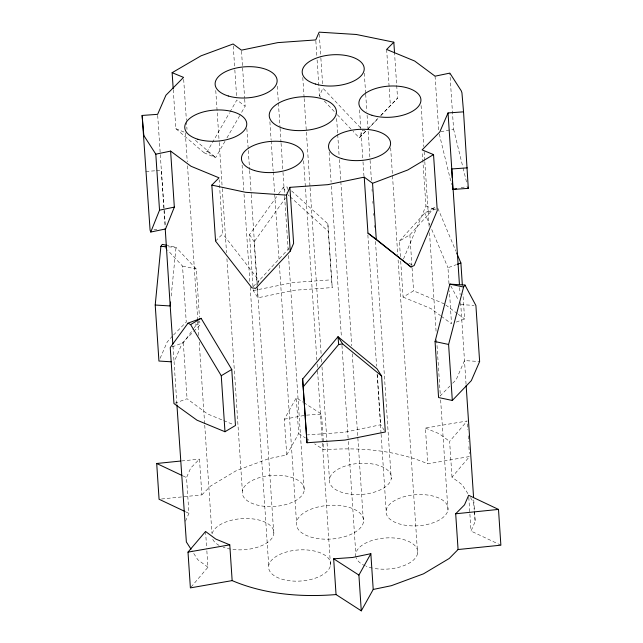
<?xml version="1.0" encoding="UTF-8"?>
<svg xmlns="http://www.w3.org/2000/svg" width="643" height="643" viewBox="0 0 643 643"><rect width="100%" height="100%" fill="white"/><g stroke="black" fill="none" stroke-linecap="round" stroke-linejoin="round"><path stroke-width="0.48" stroke-dasharray="3.21 2.41" d="M171.183 296.021L176.021 247.314L168.169 245.634M403.482 259.008L425.931 205.937L422.258 151.893M160.123 358.304L167.236 341.931L172.854 335.67M176.865 403.965L174.076 361.985L182.371 342.888L192.948 332.174M320.865 97.39L319.499 95.944L322.874 88.163L361.961 129.331M257.602 284.045L259.097 280.589L288.876 248.471M185.514 521.176L188.913 513.355L186.534 477.596L190.682 468.048L199.499 459.126L201.87 494.885L159.07 499.241M500.873 545.176L471.03 531.062L475.185 521.505L473.722 499.515M201.87 494.885L210.687 485.963L236.439 470.588L268.573 458.724L286.73 454.963L284.359 419.196L296.286 397.808L303.014 402.148M286.73 454.963L298.657 433.567L296.286 397.808M173.264 89.682L175.852 128.688L204.233 152.873L207.343 151.41L229.471 112.847M229.961 111.995L236.841 99.995L245.16 106.167L240.241 114.735M224.994 141.307L215.654 157.591L204.233 152.873M226.963 137.875L239.751 115.595M252.98 286.585L249.524 234.574L277.985 194.789M278.564 193.977L283.209 187.483L287.196 186.936L287.445 189.846M257.087 285.797L254.162 241.792L285.524 197.948M172.115 346.874L183.335 342.735L193.656 328.565M194.226 327.777L198.816 321.476M191.035 587.115L207.946 567.247L206.692 548.375M467.887 493.599L462.196 484.75L451.997 477.17L469.559 456.53L427.788 463.812C395.341 449.963 358.81 447.054 323.903 449.851L314.644 443.879M451.997 477.17L449.626 441.411L467.196 420.972L425.417 428.045L427.788 463.812M399.375 241.093L424.766 213.098L435.263 206.837L409.872 234.824L399.375 241.093L400.436 257.096M365.481 131.365L359.268 137.835L353.095 131.333M368.246 128.487L377.923 118.416M380.688 115.539L397.551 98.194L394.625 54.189M367.137 129.846L378.197 118.336M380.961 115.459L397.551 98.194M215.558 241.109L222.743 233.835L219.159 179.823M365.795 131.22L359.268 137.835L362.644 130.055L365.497 130.433M173.562 334.955L186.253 322.103L182.532 266.098L167.678 250.175M193.656 331.458L199.997 325.036L199.732 321.034M253.221 286.537L259.097 280.589L222.743 233.835M439.981 396.104L449.851 386.113M452.672 383.252L456.2 379.683L464.495 360.586L479.63 361.535M400.702 261.098L403.097 297.098L413.594 290.837L444.209 303.842M435.986 208.959L424.766 213.098L429.797 224.937M448.983 283.764L447.978 267.745L456.273 264.683M174.896 403.233L187.057 398.748L207.456 413.899L222.816 420.241M456.184 322.095L464.6 318.992L462.944 293.988M440.801 131.775L453.58 129.122L449.859 73.109M461.119 187.732L466.665 186.583M253.246 290.588L293.546 282.502L331.571 279.809L332.222 287.574L294.197 290.266L257.883 297.805L253.246 290.588L253.045 287.59M284.359 419.196L305.513 415.217M384.289 430.376L380.68 424.766L344.367 432.297L307.346 434.917M181.583 460.951L199.499 459.126M145.848 171.448L155.534 170.765M156.506 170.692L161.345 170.355L164.142 209.096M153.95 229.784L156.852 229.583M306.518 415.153L321.524 414.084L323.903 449.851M168.458 246.84L176.021 247.314L196.276 269.023L199.467 317.039M460.774 304.573L474.02 305.401M182.532 266.098L196.276 269.023M195.086 323.992L199.997 325.036M425.931 205.937L435.512 209.891M175.852 128.688L186.39 133.045M408.86 263.373L412.372 264.828M403.097 297.098L431.115 308.672L440.527 315.665M425.417 428.045L439.426 433.832L449.626 441.411M223.724 420.618L233.666 424.718M182.917 475.884L186.534 477.596M185.297 511.643L188.913 513.355M303.858 402.687L321.524 414.084M298.657 433.567L305.393 437.907M306.229 438.454L310.44 441.162M445.776 305.007L457.543 313.744M458.33 314.331L464.6 318.992M441.307 316.243L451.507 323.823L449.425 290.781M207.343 151.41L215.654 157.591L193.993 139.129M207.946 567.247L197.747 559.667L192.056 550.818M291.633 190.955L327.85 223.804L332.222 287.574M287.855 194.7L289.326 196.043M290.065 196.71L328.501 231.568M324.297 100.999L336.635 114.004M337.326 114.719L352.404 130.609M164.978 247.274L167.003 249.452M283.209 187.483L286.304 192.297M470.475 497.626L473.586 502.456L474.221 510.076M249.524 234.574L254.162 241.792M450.759 285.822L458.499 300.313M431.726 229.495L447.978 267.745M437.859 208.268L455.895 251.124M453.58 129.122L462.839 166.979M463.081 167.944L466.882 183.48M439.306 134.122L451.611 184.605M474.381 511.981L475.185 521.505M164.214 210.092L165.428 226.979M172.967 345.982L174.076 361.985M435.062 76.179L438.767 131.18M459.649 287.67L460.115 294.631M460.645 302.588L466.087 384.57M467.397 423.93L467.791 429.862M468.184 435.785L468.578 441.717M468.9 446.652L469.366 453.572M468.787 497.28L471.03 531.062M421.077 105.516L423.809 146.58M424.139 151.587L424.742 160.597M424.806 161.594L429.194 227.686M429.524 232.694L436.115 331.836M436.645 339.842L440.367 395.919M440.632 399.93L447.954 510.084A31.073 15.585 -3.8 0 1 399.223 523.884A31.073 15.585 -3.8 0 1 403.989 496.726A31.073 15.585 -3.8 0 1 447.954 510.084M409.872 234.824L411.994 266.829M412.067 267.834L413.594 290.837M386.644 49.455L390.365 105.468M390.647 147.802L397.76 254.949M398.097 259.957L417.58 553.366M364.3 73.214L365.626 93.243M365.698 94.24L366.823 111.271M367.089 115.274L368.093 130.296M368.158 131.293L370.022 159.335M370.087 160.332L371.413 180.362M372.016 189.38L372.144 191.381M372.811 201.396L372.948 203.397M373.607 213.412L373.744 215.413M374.411 225.428L374.539 227.429M375.472 241.446L391.233 478.778A31.073 15.585 -3.8 0 1 342.51 492.578A31.073 15.585 -3.8 0 1 347.276 465.419A31.073 15.585 -3.8 0 1 391.233 478.778M377.361 374.756L380.68 424.766M359.558 109.824L362.949 160.895M363.014 161.899L363.946 175.917M367.868 235L376.581 366.18M377.111 374.194L381.042 433.269M381.106 434.274L386.162 510.381M336.635 118.489L337.639 133.511M337.704 134.508L339.102 155.542M339.367 159.544L340.758 180.57M340.83 181.575L351.737 345.805M352.268 353.811L363.44 522.044A33.661 16.879 -3.8 0 1 310.657 537.001A33.661 16.879 -3.8 0 1 315.817 507.576A33.661 16.879 -3.8 0 1 363.44 522.044M329.12 152.102L331.113 182.146M331.378 186.148L341.425 337.358M341.955 345.371L348.273 440.503M348.345 441.508L355.788 553.663M319.29 34.151L320.817 57.155M320.881 58.151L322.746 86.162M315.842 40.935L316.838 55.933M317.103 59.936L319.499 95.944M327.85 223.804L331.571 279.809M302.773 77.522L304.107 97.543M304.171 98.548L310.022 186.671M310.087 187.668L321.195 354.904M321.46 358.907L321.733 362.917M321.998 366.92L326.982 442.022M327.054 443.027L329.441 479.075M303.625 160.782L316.862 360.056M317.128 364.059L317.529 370.071M317.594 371.067L322.32 442.167M322.384 443.172L330.502 565.342A31.073 15.585 -3.8 0 1 281.771 579.142A31.073 15.585 -3.8 0 1 286.537 551.983A31.073 15.585 -3.8 0 1 330.502 565.342M277.286 86.194L280.01 127.25M280.075 128.254L281.007 142.272M281.071 143.276L282.936 171.311M283 172.316L284.536 195.343M284.6 196.348L288.193 250.424M288.522 255.432L304.155 490.754A31.073 15.585 -3.8 0 1 255.424 504.562A31.073 15.585 -3.8 0 1 260.19 477.395A31.073 15.585 -3.8 0 1 304.155 490.754M269.899 121.816L271.097 139.836M271.161 140.841L273.154 170.885M273.219 171.882L279.078 260.005M279.408 265.012L296.503 522.373M246.848 128.471L248.246 149.506M248.311 150.502L249.572 169.535M249.637 170.532L251.172 193.567M251.236 194.564L257.224 284.688M257.489 288.699L273.781 534.036M241.503 51.159L244.621 98.17M244.694 99.167L245.16 106.167M257.152 286.802L257.883 297.805M242.106 165.082L243.761 190.119M244.035 194.122L249.886 282.245M250.215 287.252L268.71 565.639M233.256 45.983L234.783 68.986M234.848 69.991L236.712 97.993M215.759 90.494L219.15 141.564M219.215 142.569L222.205 187.635M222.277 188.632L226.529 252.723M226.931 258.727L242.363 491.051M183.681 79.394L186.406 120.402M186.47 121.398L187 129.404M185.321 132.779L187.25 161.819M187.515 165.822L197.763 320.037M197.827 321.042L198.824 336.056M199.226 342.068L204.675 424.179M204.739 425.184L211.925 533.336M205.567 531.488L206.628 547.378M183.335 342.735L187.057 398.748M157.688 115.338L165.082 226.641M212.174 533.521A31.073 15.585 -3.8 0 1 252.731 518.893A31.073 15.585 -3.8 0 1 270.036 540.385A31.073 15.585 -3.8 0 1 223.217 547.233M219.094 545.377A31.073 15.585 -3.8 0 1 212.335 538.392M355.892 556.918A31.073 15.585 -3.8 0 1 388.822 537.837A31.073 15.585 -3.8 0 1 416.672 556.018A31.073 15.585 -3.8 0 1 373.229 568.243M372.321 568.058A31.073 15.585 -3.8 0 1 366.124 566.218M365.272 565.864A31.073 15.585 -3.8 0 1 356.134 557.714"/><path stroke-width="0.96" d="M171.239 361.808L158.934 361.036L155.22 305.023L160.887 246.365L162.277 244.38L167.188 245.425M170.588 301.985L170.194 305.964L172.822 343.981M435.07 341.57L449.851 284.118L464.985 285.066L475.908 305.521L479.63 361.535L471.335 380.632L452.318 400.46L438.566 397.535L435.07 341.57L448.597 344.455L452.318 400.46M448.597 344.455L463.595 287.043L464.985 285.066M155.807 154.167L170.612 151.105L174.333 207.11L165.572 228.964L150.775 232.035L159.528 210.181L155.807 154.167L144.426 136.461L143.727 134.491L142.127 115.443L157.623 114.341L165.918 95.244L183.552 77.393L172.131 72.683L173.192 88.686M170.612 151.105L191.003 166.256L219.022 177.822L211.836 185.096L215.558 241.109L251.919 287.863L255.721 288.369L290.234 251.14L286.513 195.134L289.897 187.346L327.922 184.654L364.235 177.122L372.546 183.295L376.268 239.309L411.022 267.014L414.132 265.551L437.256 210.615L433.535 154.601L422.121 149.891L439.748 132.04L448.042 112.943L463.539 111.842L468.289 188.359L452.793 189.46L456.49 188.688M290.234 251.14L293.618 243.359L289.897 187.346M361.286 610.85L358.907 575.091L370.842 553.695L352.677 557.465L333.669 558.807L336.048 594.566L361.286 610.85L373.213 589.454L370.842 553.695M188.013 323.164L170.242 347.566L173.964 403.579L196.959 420.168L224.978 431.734L235.475 425.465L231.753 369.46L201.106 318.325L188.013 323.164L190.609 324.594L221.256 375.721L224.978 431.734M302.636 379.097L338.017 336.731L376.959 368.752L381.604 375.97L385.326 431.983L345.018 440.061L306.992 442.754L302.636 379.097L306.992 442.754M303.279 386.748L338.668 344.495L342.663 343.941L381.604 375.97M232.155 580.605L190.384 587.879L188.005 552.12L205.567 531.488L215.767 539.059L229.776 544.846L232.155 580.605C264.603 594.453 301.133 597.363 336.048 594.566M172.131 72.683L200.994 55.845L233.128 43.981L241.438 50.162L277.752 42.623L315.777 39.93L319.153 32.15L356.294 34.481L393.829 42.189L386.644 49.455L414.663 61.029L435.062 76.179L449.859 73.109L461.248 90.816L461.939 92.793L463.539 111.842M458.073 549.532L455.694 513.773L464.511 504.851L468.659 495.295L498.494 509.417L500.873 545.176L458.073 549.532L449.256 558.454L423.504 573.829L391.37 585.693L373.213 589.454M433.535 154.601L407.783 169.977L372.546 183.295M190.609 324.594L201.106 318.325M221.256 375.721L231.753 369.46M457.197 264.345L460.886 262.979L456.659 252.948M159.528 210.181L174.333 207.11M188.005 552.12L229.776 544.846M184.388 511.217L159.07 499.241L156.699 463.482L180.587 461.047M455.694 513.773L498.494 509.417M467.26 167.855L451.764 168.948L452.206 177.741M286.513 195.134L245.57 192.289L211.836 185.096M160.887 246.365L166.561 246.719M155.22 305.023L170.194 305.964L165.219 228.651M449.851 284.118L463.595 287.043M156.699 463.482L182.017 475.458M333.669 558.807L358.907 575.091M364.235 177.122L367.957 233.136L376.268 239.309M411.022 267.014L367.957 233.136M342.663 343.941L338.017 336.731L338.668 344.495M191.019 549.202L186.357 541.961L176.929 404.961M467.823 187.049L468.289 188.359M150.775 232.035L150.076 230.065L142.127 115.443M460.886 262.979L462.341 284.986M448.042 112.943L459.456 284.688M466.151 385.575L473.586 497.521M393.829 42.189L394.561 53.184M452.35 180.667L452.744 188.479M283.515 128.431A33.661 16.879 -3.8 0 0 336.305 113.481A33.661 16.879 -3.8 0 0 288.683 99.006A33.661 16.879 -3.8 0 0 283.515 128.431M197.915 139.274A31.073 15.585 -3.8 0 0 246.647 125.473A31.073 15.585 -3.8 0 0 202.69 112.115A31.073 15.585 -3.8 0 0 197.915 139.274M315.375 84.016A31.073 15.585 -3.8 0 0 364.099 70.208A31.073 15.585 -3.8 0 0 320.142 56.849A31.073 15.585 -3.8 0 0 315.375 84.016M254.636 170.58A31.073 15.585 -3.8 0 0 303.359 156.771A31.073 15.585 -3.8 0 0 259.402 143.413A31.073 15.585 -3.8 0 0 254.636 170.58M372.088 115.322A31.073 15.585 -3.8 0 0 420.811 101.514A31.073 15.585 -3.8 0 0 376.854 88.155A31.073 15.585 -3.8 0 0 372.088 115.322M341.714 158.604A31.073 15.585 -3.8 0 0 390.446 144.796A31.073 15.585 -3.8 0 0 346.489 131.437A31.073 15.585 -3.8 0 0 341.714 158.604M228.289 95.992A31.073 15.585 -3.8 0 0 277.012 82.191A31.073 15.585 -3.8 0 0 233.055 68.833A31.073 15.585 -3.8 0 0 228.289 95.992"/></g></svg>
